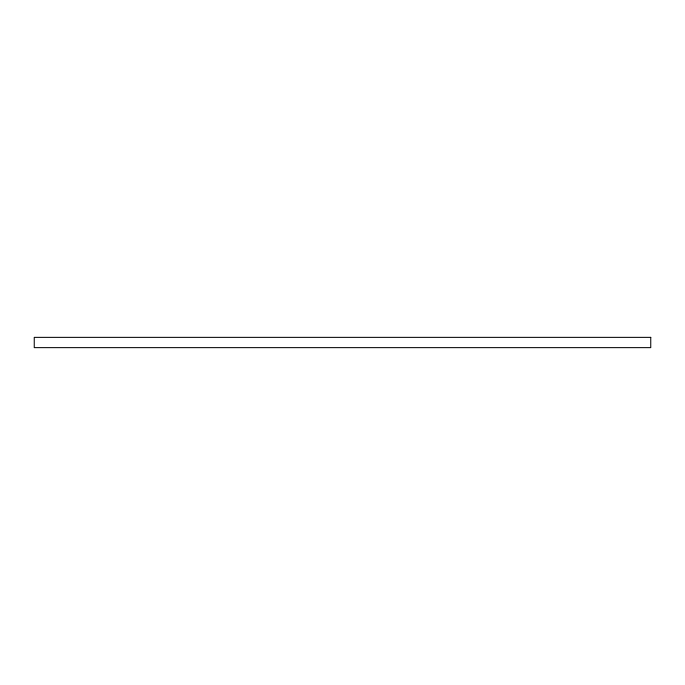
<?xml version="1.0" encoding="UTF-8"?>
<svg xmlns="http://www.w3.org/2000/svg" width="685" height="685" viewBox="0 0 685 685"><rect width="100%" height="100%" fill="white"/><g stroke="black" fill="none" stroke-linecap="round" stroke-linejoin="round"><path stroke-width="1.03" d="M650.75 337.362L34.25 337.362L34.25 347.637L650.75 347.637L650.75 337.362"/></g></svg>
